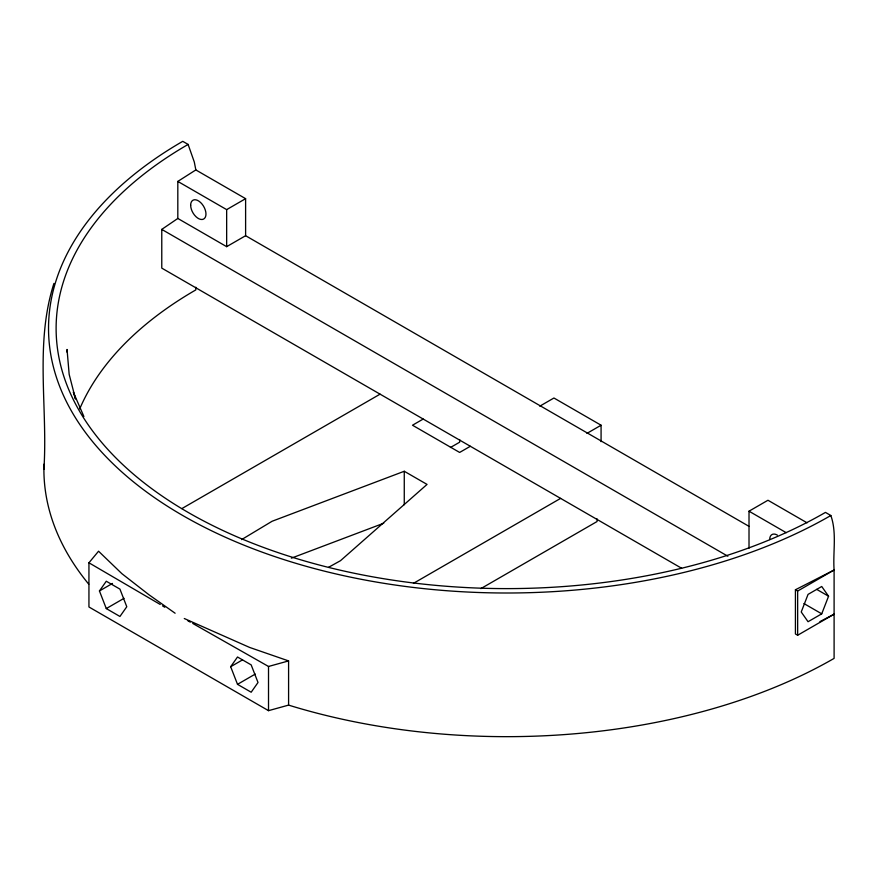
<?xml version="1.0" encoding="UTF-8"?>
<svg xmlns="http://www.w3.org/2000/svg" width="878" height="878" viewBox="0 0 878 878"><rect width="100%" height="100%" fill="white"/><g stroke="black" fill="none" stroke-linecap="round" stroke-linejoin="round"><path stroke-width="1.32" d="M748.967 526.328L245.61 235.71L245.61 198.669L195.838 169.937L177.817 181.417L177.817 218.457L161.772 229.399L161.772 268.119L681.613 568.253M195.838 287.216L195.838 289.894A439.746 253.885 0 0 0 79.7 408.939M749.011 548.234L749.011 511.194L767.965 500.251L807.069 522.827M175.117 613.228L148.975 594.768L121.91 573.696L98.555 551.208L88.941 562.798L88.941 606.983L268.514 710.664L288.588 705.111A462.893 267.241 0 0 0 834.1 658.39L834.1 570.009L795.424 589.764L795.424 633.96L797.652 635.244L797.652 591.048L834.1 570.009C832.783 551.933 837.03 532.979 830.84 515.507L825.463 512.401A450.666 260.195 0 0 1 188.112 512.401A450.666 260.195 0 0 1 188.112 144.431L182.745 141.336A458.272 264.585 0 0 0 182.745 515.507A458.272 264.585 0 0 0 830.84 515.507M53.931 283.429C34.593 343.441 47.939 407.754 43.9 469.423M821.731 613.832L828.569 596.217L821.731 586.493L808.056 594.384L801.23 611.999L808.056 621.723L821.731 613.832L803.908 603.537M99.444 590.96L106.282 581.236L119.946 589.127L126.783 606.742L119.946 616.466L106.282 608.575L99.444 590.96L112.472 583.431M230.673 666.72L237.51 656.996L251.174 664.887L258.011 682.502L251.174 692.226L237.51 684.335L230.673 666.72L242.515 659.883M241.593 539.608L272.125 521.247L404.264 471.266L427.048 484.415L340.477 560.702L328.559 567.309M177.817 181.417L226.656 209.622L245.61 198.669M177.817 218.457L226.656 246.663L245.61 235.71M181.867 508.592L380.075 394.156M423.185 419.047L412.495 425.226L459.644 452.444L470.334 446.276M106.282 608.575L124.05 598.313M450.447 447.506L459.644 442.205L459.644 439.527M539.794 406.174L553.941 398.008L601.079 425.226L601.079 441.645M586.943 433.392L601.079 425.226M237.51 684.335L255.268 674.074M413.428 583.354L560.603 498.386M480.87 588.611L597.051 521.532L597.051 518.854M797.652 635.244L834.1 614.194L819.931 621.613M291.375 558.156L383.741 523.222M192.732 623.435L268.514 666.468L288.588 660.914L288.588 705.111M288.588 660.914L249.626 647.437L184.281 618.518M187.914 620.845L190.317 622.14M749.011 511.194L786.216 532.683M816.683 589.357L828.569 596.217M795.424 589.764L797.652 591.048M161.772 229.399L727.873 556.235M88.941 562.798L160.235 604.47M162.496 605.853L164.757 607.247M83.893 416.512L73.357 392.225L75.497 398.996L69.164 374.346L67.046 349.466L67.046 352.188M188.112 144.431L194.301 162.035L195.838 169.937M404.264 471.266L404.264 504.74M268.514 666.468L268.514 710.664M226.656 209.622L226.656 246.663M88.766 584.199A462.893 267.241 0 0 1 43.988 464.177M769.699 539.52A10.821 6.245 60 0 1 777.359 535.097M190.658 205.211A10.821 6.245 60 0 0 202.138 219.489A10.821 6.245 60 0 0 202.138 204.179A10.821 6.245 60 0 0 190.658 205.211"/></g></svg>
